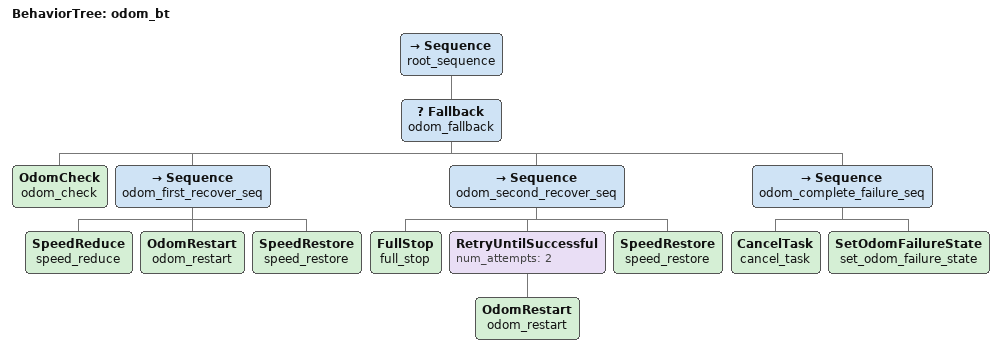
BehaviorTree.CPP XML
<?xml version="1.0"?>
<root BTCPP_format="4" >
    <BehaviorTree ID="odom_bt">
        <Sequence name="root_sequence">
            <Fallback name="odom_fallback">
                <OdomCheck name="odom_check"/>
                <Sequence name="odom_first_recover_seq">
                    <SpeedReduce name="speed_reduce"/>
                    <OdomRestart name="odom_restart"/>
                    <SpeedRestore name="speed_restore"/>
                </Sequence>
                <Sequence name="odom_second_recover_seq">
                    <FullStop name="full_stop"/>
                    <RetryUntilSuccessful num_attempts="2">
                        <OdomRestart name="odom_restart"/>
                    </RetryUntilSuccessful>
                    <SpeedRestore name="speed_restore"/>
                </Sequence>
                <Sequence name="odom_complete_failure_seq">
                    <CancelTask name="cancel_task"/>
                    <SetOdomFailureState name="set_odom_failure_state"/>
                </Sequence>
            </Fallback>
        </Sequence>
    </BehaviorTree>

    <!-- the BT executor don't require this, but Groot does -->
    <TreeNodeModel>
        <Condition ID="OdomCheck"/>
        <Action ID="OdomRestart"/>
        <Action ID="SetOdomFailureState"/>

        <Action ID="SpeedReduce"/>
        <Action ID="SpeedRestore"/>
        <Action ID="FullStop"/>

        <Action ID="CancelTask"/>
    </TreeNodeModel>
</root>
